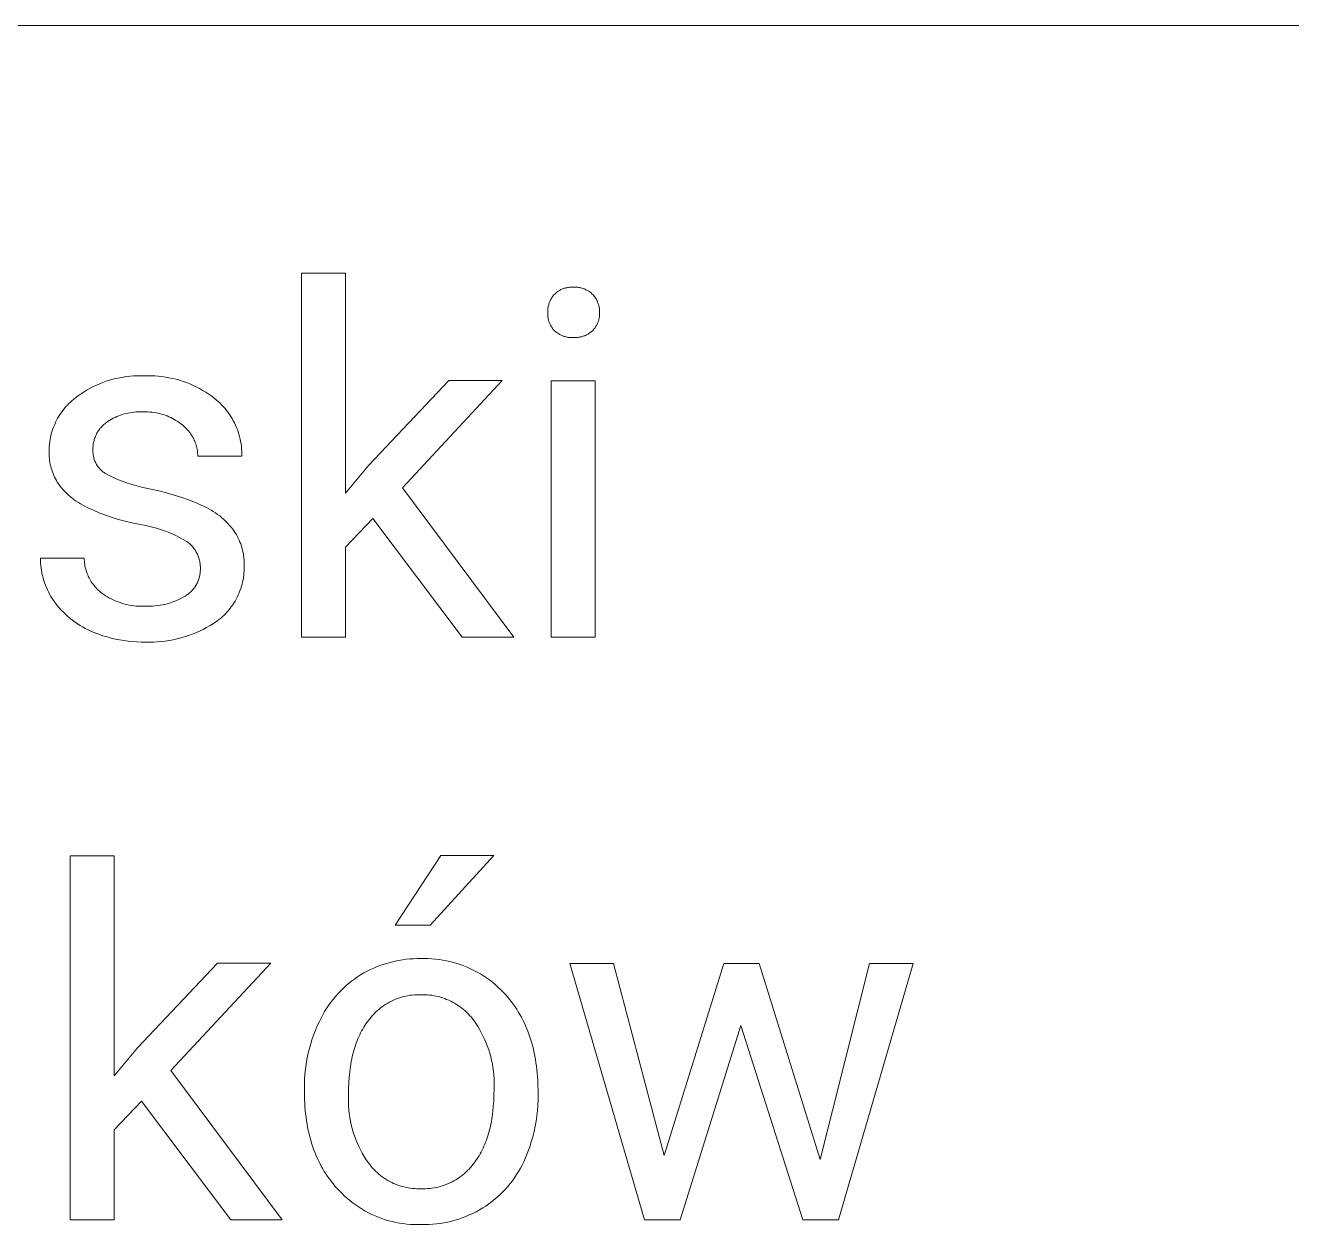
# Model space of a CAD drawing. Header units: millimetres. Extents: x 0 to 4030, y 0 to 2816.
# Drawn here: x 3359.5 to 3499.5, y 317.9 to 450.5 of the extents above; entities that cross this region are included whole.
import ezdxf

# ---------------------------------------------------------------- set-up
doc = ezdxf.new("R2010")
doc.units = ezdxf.units.MM
doc.header["$MEASUREMENT"] = 0
doc.layers.add('Domyślny', color=7, linetype='Continuous', true_color=0x000000)

msp = doc.modelspace()

# ---------------------------------------------------------------- linework, layer by layer
at = {"layer": 'Domyślny', "color": 18, "lineweight": 15, "true_color": 0x000000}
for p, q in [((4026.42, 450.53), (2507.18, 450.53)), ((3390, 382.89), (3390, 423.15)), ((3390, 423.15), (3394.84, 423.15)), ((3394.84, 423.15), (3394.84, 398.8)), ((3418.95, 421.43), (3419.04, 421.46)), ((3419.04, 421.46), (3419.13, 421.48)), ((3419.13, 421.48), (3419.22, 421.51)), ((3419.22, 421.51), (3419.31, 421.53)), ((3419.31, 421.53), (3419.4, 421.55)), ((3419.4, 421.55), (3419.5, 421.56)), ((3419.5, 421.56), (3419.59, 421.57)), ((3419.59, 421.57), (3419.69, 421.58)), ((3419.69, 421.58), (3419.78, 421.59)), ((3419.78, 421.59), (3419.88, 421.59)), ((3419.88, 421.59), (3419.97, 421.59)), ((3419.97, 421.59), (3420.07, 421.58)), ((3420.07, 421.58), (3420.16, 421.59)), ((3420.16, 421.59), (3420.25, 421.59)), ((3420.25, 421.59), (3420.35, 421.59)), ((3420.35, 421.59), (3420.44, 421.58)), ((3420.44, 421.58), (3420.54, 421.57)), ((3420.54, 421.57), (3420.63, 421.56)), ((3420.63, 421.56), (3420.73, 421.55)), ((3420.73, 421.55), (3420.82, 421.53)), ((3420.82, 421.53), (3420.91, 421.51)), ((3420.91, 421.51), (3421, 421.48)), ((3421, 421.48), (3421.09, 421.45)), ((3421.09, 421.45), (3421.18, 421.42)), ((3417.45, 420.02), (3417.49, 420.11)), ((3417.49, 420.11), (3417.53, 420.2)), ((3417.53, 420.2), (3417.58, 420.29)), ((3417.58, 420.29), (3417.63, 420.37)), ((3417.63, 420.37), (3417.68, 420.45)), ((3417.68, 420.45), (3417.74, 420.53)), ((3417.74, 420.53), (3417.79, 420.61)), ((3417.79, 420.61), (3417.85, 420.69)), ((3417.85, 420.69), (3417.92, 420.77)), ((3417.92, 420.77), (3417.99, 420.83)), ((3417.99, 420.83), (3418.06, 420.9)), ((3418.06, 420.9), (3418.13, 420.96)), ((3418.13, 420.96), (3418.2, 421.02)), ((3418.2, 421.02), (3418.28, 421.07)), ((3418.28, 421.07), (3418.36, 421.13)), ((3418.36, 421.13), (3418.44, 421.18)), ((3418.44, 421.18), (3418.52, 421.23)), ((3418.52, 421.23), (3418.6, 421.27)), ((3418.6, 421.27), (3418.68, 421.32)), ((3418.68, 421.32), (3418.77, 421.36)), ((3418.77, 421.36), (3418.86, 421.39)), ((3418.86, 421.39), (3418.95, 421.43)), ((3421.18, 421.42), (3421.27, 421.39)), ((3421.27, 421.39), (3421.36, 421.35)), ((3421.36, 421.35), (3421.44, 421.31)), ((3421.44, 421.31), (3421.53, 421.27)), ((3421.53, 421.27), (3421.61, 421.23)), ((3421.61, 421.23), (3421.69, 421.18)), ((3421.69, 421.18), (3421.77, 421.13)), ((3421.77, 421.13), (3421.85, 421.07)), ((3421.85, 421.07), (3421.93, 421.02)), ((3421.93, 421.02), (3422, 420.96)), ((3422, 420.96), (3422.07, 420.9)), ((3422.07, 420.9), (3422.14, 420.83)), ((3422.14, 420.83), (3422.21, 420.77)), ((3422.21, 420.77), (3422.28, 420.69)), ((3422.28, 420.69), (3422.34, 420.61)), ((3422.34, 420.61), (3422.4, 420.54)), ((3422.4, 420.54), (3422.46, 420.46)), ((3422.46, 420.46), (3422.51, 420.37)), ((3422.51, 420.37), (3422.56, 420.29)), ((3422.56, 420.29), (3422.61, 420.2)), ((3422.61, 420.2), (3422.65, 420.11)), ((3422.65, 420.11), (3422.7, 420.03)), ((3417.21, 419.07), (3417.22, 419.17)), ((3417.21, 418.98), (3417.21, 419.07)), ((3417.21, 418.88), (3417.21, 418.98)), ((3417.21, 418.78), (3417.21, 418.88)), ((3417.21, 418.68), (3417.21, 418.78)), ((3417.21, 418.58), (3417.21, 418.68)), ((3417.22, 419.17), (3417.24, 419.27)), ((3417.24, 419.27), (3417.25, 419.37)), ((3417.25, 419.37), (3417.27, 419.46)), ((3417.27, 419.46), (3417.29, 419.56)), ((3417.29, 419.56), (3417.32, 419.65)), ((3417.32, 419.65), (3417.35, 419.75)), ((3417.35, 419.75), (3417.38, 419.84)), ((3417.38, 419.84), (3417.41, 419.93)), ((3417.41, 419.93), (3417.45, 420.02)), ((3422.7, 420.03), (3422.73, 419.94)), ((3422.73, 419.94), (3422.77, 419.84)), ((3422.77, 419.84), (3422.8, 419.75)), ((3422.8, 419.75), (3422.83, 419.66)), ((3422.83, 419.66), (3422.86, 419.56)), ((3422.86, 419.56), (3422.88, 419.47)), ((3422.88, 419.47), (3422.9, 419.37)), ((3422.9, 419.37), (3422.92, 419.27)), ((3422.92, 419.27), (3422.93, 419.17)), ((3422.93, 419.17), (3422.94, 419.08)), ((3422.94, 419.08), (3422.95, 418.98)), ((3422.95, 418.98), (3422.95, 418.88)), ((3422.95, 418.88), (3422.95, 418.78)), ((3422.95, 418.78), (3422.95, 418.69)), ((3422.95, 418.69), (3422.95, 418.59)), ((3417.21, 418.49), (3417.21, 418.58)), ((3417.22, 418.39), (3417.21, 418.49)), ((3417.23, 418.29), (3417.22, 418.39)), ((3417.25, 418.2), (3417.23, 418.29)), ((3417.27, 418.1), (3417.25, 418.2)), ((3417.29, 418.01), (3417.27, 418.1)), ((3417.31, 417.91), (3417.29, 418.01)), ((3417.34, 417.82), (3417.31, 417.91)), ((3417.37, 417.73), (3417.34, 417.82)), ((3417.41, 417.63), (3417.37, 417.73)), ((3417.45, 417.54), (3417.41, 417.63)), ((3417.49, 417.46), (3417.45, 417.54)), ((3417.53, 417.37), (3417.49, 417.46)), ((3417.58, 417.28), (3417.53, 417.37)), ((3417.63, 417.2), (3417.58, 417.28)), ((3422.55, 417.26), (3422.5, 417.18)), ((3422.6, 417.34), (3422.55, 417.26)), ((3422.64, 417.42), (3422.6, 417.34)), ((3422.68, 417.51), (3422.64, 417.42)), ((3422.72, 417.59), (3422.68, 417.51)), ((3422.76, 417.68), (3422.72, 417.59)), ((3422.79, 417.77), (3422.76, 417.68)), ((3422.82, 417.85), (3422.79, 417.77)), ((3422.85, 417.94), (3422.82, 417.85)), ((3422.87, 418.04), (3422.85, 417.94)), ((3422.89, 418.13), (3422.87, 418.04)), ((3422.91, 418.22), (3422.89, 418.13)), ((3422.92, 418.31), (3422.91, 418.22)), ((3422.94, 418.4), (3422.92, 418.31)), ((3422.95, 418.59), (3422.94, 418.5)), ((3422.94, 418.5), (3422.94, 418.4)), ((3417.68, 417.12), (3417.63, 417.2)), ((3417.74, 417.04), (3417.68, 417.12)), ((3417.79, 416.96), (3417.74, 417.04)), ((3417.85, 416.88), (3417.79, 416.96)), ((3417.92, 416.81), (3417.85, 416.88)), ((3417.99, 416.74), (3417.92, 416.81)), ((3418.06, 416.68), (3417.99, 416.74)), ((3418.13, 416.62), (3418.06, 416.68)), ((3418.21, 416.56), (3418.13, 416.62)), ((3418.28, 416.51), (3418.21, 416.56)), ((3418.36, 416.46), (3418.28, 416.51)), ((3418.44, 416.41), (3418.36, 416.46)), ((3418.52, 416.36), (3418.44, 416.41)), ((3418.61, 416.32), (3418.52, 416.36)), ((3418.69, 416.28), (3418.61, 416.32)), ((3418.78, 416.24), (3418.69, 416.28)), ((3418.86, 416.2), (3418.78, 416.24)), ((3418.95, 416.17), (3418.86, 416.2)), ((3419.04, 416.14), (3418.95, 416.17)), ((3419.13, 416.12), (3419.04, 416.14)), ((3419.22, 416.09), (3419.13, 416.12)), ((3419.32, 416.07), (3419.22, 416.09)), ((3419.41, 416.06), (3419.32, 416.07)), ((3419.5, 416.04), (3419.41, 416.06)), ((3419.59, 416.03), (3419.5, 416.04)), ((3419.69, 416.03), (3419.59, 416.03)), ((3419.78, 416.02), (3419.69, 416.03)), ((3419.88, 416.02), (3419.78, 416.02)), ((3419.97, 416.02), (3419.88, 416.02)), ((3420.07, 416.03), (3419.97, 416.02)), ((3420.16, 416.02), (3420.07, 416.03)), ((3420.26, 416.02), (3420.16, 416.02)), ((3420.36, 416.02), (3420.26, 416.02)), ((3420.46, 416.03), (3420.36, 416.02)), ((3420.55, 416.04), (3420.46, 416.03)), ((3420.65, 416.05), (3420.55, 416.04)), ((3420.75, 416.06), (3420.65, 416.05)), ((3420.84, 416.08), (3420.75, 416.06)), ((3420.94, 416.1), (3420.84, 416.08)), ((3421.03, 416.13), (3420.94, 416.1)), ((3421.13, 416.16), (3421.03, 416.13)), ((3421.22, 416.19), (3421.13, 416.16)), ((3421.31, 416.22), (3421.22, 416.19)), ((3421.4, 416.26), (3421.31, 416.22)), ((3421.49, 416.3), (3421.4, 416.26)), ((3421.58, 416.35), (3421.49, 416.3)), ((3421.67, 416.4), (3421.58, 416.35)), ((3421.75, 416.45), (3421.67, 416.4)), ((3421.83, 416.5), (3421.75, 416.45)), ((3421.91, 416.56), (3421.83, 416.5)), ((3421.99, 416.61), (3421.91, 416.56)), ((3422.07, 416.68), (3421.99, 416.61)), ((3422.14, 416.74), (3422.07, 416.68)), ((3422.21, 416.81), (3422.14, 416.74)), ((3422.27, 416.88), (3422.21, 416.81)), ((3422.33, 416.95), (3422.27, 416.88)), ((3422.39, 417.02), (3422.33, 416.95)), ((3422.45, 417.1), (3422.39, 417.02)), ((3422.5, 417.18), (3422.45, 417.1)), ((3369.89, 411.58), (3370.26, 411.65)), ((3370.26, 411.65), (3370.65, 411.7)), ((3370.65, 411.7), (3371.03, 411.74)), ((3371.03, 411.74), (3371.41, 411.77)), ((3371.41, 411.77), (3371.8, 411.79)), ((3371.8, 411.79), (3372.18, 411.79)), ((3372.18, 411.79), (3372.57, 411.78)), ((3372.57, 411.78), (3372.97, 411.79)), ((3372.97, 411.79), (3373.36, 411.79)), ((3373.36, 411.79), (3373.76, 411.78)), ((3373.76, 411.78), (3374.16, 411.75)), ((3374.16, 411.75), (3374.56, 411.7)), ((3374.56, 411.7), (3374.95, 411.65)), ((3374.95, 411.65), (3375.34, 411.58)), ((3366.3, 410.23), (3366.64, 410.42)), ((3366.64, 410.42), (3366.98, 410.59)), ((3366.98, 410.59), (3367.32, 410.76)), ((3367.32, 410.76), (3367.68, 410.91)), ((3367.68, 410.91), (3368.04, 411.05)), ((3368.04, 411.05), (3368.4, 411.18)), ((3368.4, 411.18), (3368.77, 411.3)), ((3368.77, 411.3), (3369.14, 411.4)), ((3369.14, 411.4), (3369.51, 411.5)), ((3369.51, 411.5), (3369.89, 411.58)), ((3375.34, 411.58), (3375.74, 411.5)), ((3375.74, 411.5), (3376.12, 411.4)), ((3376.12, 411.4), (3376.51, 411.29)), ((3376.51, 411.29), (3376.89, 411.17)), ((3376.89, 411.17), (3377.26, 411.04)), ((3377.26, 411.04), (3377.63, 410.89)), ((3377.63, 410.89), (3378, 410.73)), ((3378, 410.73), (3378.36, 410.56)), ((3378.36, 410.56), (3378.71, 410.38)), ((3378.71, 410.38), (3379.06, 410.18)), ((3397.45, 401.92), (3406.28, 411.26)), ((3412.17, 411.26), (3401.14, 399.41)), ((3406.28, 411.26), (3412.17, 411.26)), ((3417.61, 382.89), (3417.61, 411.25)), ((3417.61, 411.25), (3422.45, 411.25)), ((3422.45, 411.25), (3422.45, 382.89)), ((3364.26, 408.71), (3364.44, 408.88)), ((3364.44, 408.88), (3364.63, 409.05)), ((3364.63, 409.05), (3364.82, 409.21)), ((3364.82, 409.21), (3365.02, 409.37)), ((3365.02, 409.37), (3365.33, 409.6)), ((3365.33, 409.6), (3365.65, 409.82)), ((3365.65, 409.82), (3365.97, 410.03)), ((3365.97, 410.03), (3366.3, 410.23)), ((3379.06, 410.18), (3379.4, 409.97)), ((3379.4, 409.97), (3379.73, 409.76)), ((3379.73, 409.76), (3380.06, 409.53)), ((3380.06, 409.53), (3380.38, 409.28)), ((3380.38, 409.28), (3380.59, 409.11)), ((3380.59, 409.11), (3380.79, 408.94)), ((3380.79, 408.94), (3380.99, 408.75)), ((3363.16, 407.32), (3363.3, 407.53)), ((3363.3, 407.53), (3363.44, 407.74)), ((3363.44, 407.74), (3363.59, 407.95)), ((3363.59, 407.95), (3363.75, 408.15)), ((3363.75, 408.15), (3363.91, 408.34)), ((3363.91, 408.34), (3364.08, 408.52)), ((3364.08, 408.52), (3364.26, 408.71)), ((3369.99, 407.44), (3369.78, 407.36)), ((3370.19, 407.51), (3369.99, 407.44)), ((3370.4, 407.57), (3370.19, 407.51)), ((3370.61, 407.62), (3370.4, 407.57)), ((3370.83, 407.67), (3370.61, 407.62)), ((3371.04, 407.71), (3370.83, 407.67)), ((3371.26, 407.75), (3371.04, 407.71)), ((3371.48, 407.77), (3371.26, 407.75)), ((3371.69, 407.79), (3371.48, 407.77)), ((3371.91, 407.8), (3371.69, 407.79)), ((3372.13, 407.81), (3371.91, 407.8)), ((3372.35, 407.81), (3372.13, 407.81)), ((3372.57, 407.8), (3372.35, 407.81)), ((3372.79, 407.8), (3372.57, 407.8)), ((3373, 407.8), (3372.79, 407.8)), ((3373.22, 407.78), (3373, 407.8)), ((3373.44, 407.77), (3373.22, 407.78)), ((3373.66, 407.74), (3373.44, 407.77)), ((3373.87, 407.71), (3373.66, 407.74)), ((3374.09, 407.66), (3373.87, 407.71)), ((3374.3, 407.62), (3374.09, 407.66)), ((3374.51, 407.56), (3374.3, 407.62)), ((3374.72, 407.5), (3374.51, 407.56)), ((3374.93, 407.43), (3374.72, 407.5)), ((3380.99, 408.75), (3381.18, 408.56)), ((3381.18, 408.56), (3381.36, 408.36)), ((3381.36, 408.36), (3381.54, 408.16)), ((3381.54, 408.16), (3381.71, 407.95)), ((3381.71, 407.95), (3381.88, 407.73)), ((3381.88, 407.73), (3382.03, 407.51)), ((3382.03, 407.51), (3382.18, 407.29)), ((3362.51, 405.95), (3362.6, 406.19)), ((3362.6, 406.19), (3362.7, 406.42)), ((3362.7, 406.42), (3362.8, 406.65)), ((3362.8, 406.65), (3362.91, 406.88)), ((3362.91, 406.88), (3363.03, 407.1)), ((3363.03, 407.1), (3363.16, 407.32)), ((3367.79, 406.05), (3367.71, 405.95)), ((3367.87, 406.14), (3367.79, 406.05)), ((3367.96, 406.23), (3367.87, 406.14)), ((3368.05, 406.32), (3367.96, 406.23)), ((3368.14, 406.41), (3368.05, 406.32)), ((3368.24, 406.49), (3368.14, 406.41)), ((3368.33, 406.57), (3368.24, 406.49)), ((3368.43, 406.64), (3368.33, 406.57)), ((3368.61, 406.76), (3368.43, 406.64)), ((3368.8, 406.88), (3368.61, 406.76)), ((3368.99, 406.99), (3368.8, 406.88)), ((3369.18, 407.09), (3368.99, 406.99)), ((3369.38, 407.19), (3369.18, 407.09)), ((3369.58, 407.28), (3369.38, 407.19)), ((3369.78, 407.36), (3369.58, 407.28)), ((3375.14, 407.35), (3374.93, 407.43)), ((3375.34, 407.26), (3375.14, 407.35)), ((3375.54, 407.17), (3375.34, 407.26)), ((3375.73, 407.07), (3375.54, 407.17)), ((3375.92, 406.97), (3375.73, 407.07)), ((3376.11, 406.86), (3375.92, 406.97)), ((3376.3, 406.74), (3376.11, 406.86)), ((3376.47, 406.61), (3376.3, 406.74)), ((3376.65, 406.48), (3376.47, 406.61)), ((3376.82, 406.35), (3376.65, 406.48)), ((3376.94, 406.25), (3376.82, 406.35)), ((3377.06, 406.15), (3376.94, 406.25)), ((3377.17, 406.05), (3377.06, 406.15)), ((3377.28, 405.94), (3377.17, 406.05)), ((3382.18, 407.29), (3382.32, 407.06)), ((3382.32, 407.06), (3382.45, 406.82)), ((3382.45, 406.82), (3382.58, 406.58)), ((3382.58, 406.58), (3382.69, 406.34)), ((3382.69, 406.34), (3382.8, 406.09)), ((3382.8, 406.09), (3382.9, 405.84)), ((3362.15, 404.48), (3362.19, 404.73)), ((3362.19, 404.73), (3362.24, 404.98)), ((3362.24, 404.98), (3362.29, 405.23)), ((3362.29, 405.23), (3362.36, 405.47)), ((3362.36, 405.47), (3362.43, 405.71)), ((3362.43, 405.71), (3362.51, 405.95)), ((3367.08, 404.73), (3367.05, 404.61)), ((3367.12, 404.85), (3367.08, 404.73)), ((3367.16, 404.97), (3367.12, 404.85)), ((3367.21, 405.09), (3367.16, 404.97)), ((3367.26, 405.2), (3367.21, 405.09)), ((3367.31, 405.32), (3367.26, 405.2)), ((3367.37, 405.43), (3367.31, 405.32)), ((3367.43, 405.54), (3367.37, 405.43)), ((3367.49, 405.64), (3367.43, 405.54)), ((3367.56, 405.75), (3367.49, 405.64)), ((3367.64, 405.85), (3367.56, 405.75)), ((3367.71, 405.95), (3367.64, 405.85)), ((3377.38, 405.83), (3377.28, 405.94)), ((3377.48, 405.72), (3377.38, 405.83)), ((3377.58, 405.6), (3377.48, 405.72)), ((3377.67, 405.48), (3377.58, 405.6)), ((3377.76, 405.35), (3377.67, 405.48)), ((3377.84, 405.23), (3377.76, 405.35)), ((3377.92, 405.1), (3377.84, 405.23)), ((3378, 404.97), (3377.92, 405.1)), ((3378.07, 404.83), (3378, 404.97)), ((3378.13, 404.69), (3378.07, 404.83)), ((3378.19, 404.55), (3378.13, 404.69)), ((3382.9, 405.84), (3382.99, 405.58)), ((3382.99, 405.58), (3383.07, 405.32)), ((3383.07, 405.32), (3383.14, 405.06)), ((3383.14, 405.06), (3383.21, 404.8)), ((3383.21, 404.8), (3383.26, 404.54)), ((3362.08, 403.26), (3362.09, 403.47)), ((3362.09, 403.05), (3362.08, 403.26)), ((3362.09, 403.73), (3362.1, 403.98)), ((3362.09, 403.47), (3362.09, 403.73)), ((3362.1, 403.98), (3362.12, 404.23)), ((3362.12, 404.23), (3362.15, 404.48)), ((3366.94, 404), (3366.93, 403.87)), ((3366.93, 403.87), (3366.93, 403.75)), ((3366.93, 403.75), (3366.93, 403.62)), ((3366.93, 403.62), (3366.93, 403.52)), ((3366.93, 403.52), (3366.93, 403.42)), ((3366.93, 403.42), (3366.93, 403.32)), ((3366.93, 403.32), (3366.94, 403.22)), ((3366.95, 404.12), (3366.94, 404)), ((3366.97, 404.25), (3366.95, 404.12)), ((3366.99, 404.37), (3366.97, 404.25)), ((3367.02, 404.49), (3366.99, 404.37)), ((3367.05, 404.61), (3367.02, 404.49)), ((3378.25, 404.41), (3378.19, 404.55)), ((3378.3, 404.27), (3378.25, 404.41)), ((3378.35, 404.12), (3378.3, 404.27)), ((3378.39, 403.98), (3378.35, 404.12)), ((3378.42, 403.83), (3378.39, 403.98)), ((3378.45, 403.68), (3378.42, 403.83)), ((3378.48, 403.53), (3378.45, 403.68)), ((3378.5, 403.38), (3378.48, 403.53)), ((3378.51, 403.23), (3378.5, 403.38)), ((3383.26, 404.54), (3383.31, 404.27)), ((3383.31, 404.27), (3383.34, 404)), ((3383.34, 404), (3383.37, 403.73)), ((3383.37, 403.73), (3383.39, 403.46)), ((3383.39, 403.46), (3383.4, 403.19)), ((3362.1, 402.84), (3362.09, 403.05)), ((3362.12, 402.63), (3362.1, 402.84)), ((3362.14, 402.41), (3362.12, 402.63)), ((3362.18, 402.2), (3362.14, 402.41)), ((3362.22, 402), (3362.18, 402.2)), ((3362.26, 401.79), (3362.22, 402)), ((3366.94, 403.22), (3366.95, 403.12)), ((3366.95, 403.12), (3366.96, 403.02)), ((3366.96, 403.02), (3366.98, 402.92)), ((3366.98, 402.92), (3367, 402.82)), ((3367, 402.82), (3367.02, 402.72)), ((3367.02, 402.72), (3367.05, 402.62)), ((3367.05, 402.62), (3367.08, 402.52)), ((3367.08, 402.52), (3367.12, 402.43)), ((3367.12, 402.43), (3367.15, 402.34)), ((3367.15, 402.34), (3367.2, 402.24)), ((3367.2, 402.24), (3367.24, 402.15)), ((3367.24, 402.15), (3367.29, 402.06)), ((3367.29, 402.06), (3367.34, 401.97)), ((3367.34, 401.97), (3367.39, 401.89)), ((3367.39, 401.89), (3367.45, 401.8)), ((3378.52, 403.08), (3378.51, 403.23)), ((3378.53, 402.92), (3378.52, 403.08)), ((3383.4, 402.92), (3378.53, 402.92)), ((3383.4, 403.19), (3383.4, 402.92)), ((3394.84, 398.8), (3397.45, 401.92)), ((3362.32, 401.58), (3362.26, 401.79)), ((3362.38, 401.38), (3362.32, 401.58)), ((3362.45, 401.18), (3362.38, 401.38)), ((3362.52, 400.98), (3362.45, 401.18)), ((3362.6, 400.78), (3362.52, 400.98)), ((3362.69, 400.59), (3362.6, 400.78)), ((3362.78, 400.4), (3362.69, 400.59)), ((3367.45, 401.8), (3367.51, 401.72)), ((3367.51, 401.72), (3367.57, 401.64)), ((3367.57, 401.64), (3367.63, 401.56)), ((3367.63, 401.56), (3367.7, 401.49)), ((3367.7, 401.49), (3367.77, 401.42)), ((3367.77, 401.42), (3367.84, 401.34)), ((3367.84, 401.34), (3367.92, 401.28)), ((3367.92, 401.28), (3368, 401.21)), ((3368, 401.21), (3368.08, 401.15)), ((3368.08, 401.15), (3368.16, 401.09)), ((3368.16, 401.09), (3368.24, 401.03)), ((3368.24, 401.03), (3368.33, 400.98)), ((3368.33, 400.98), (3368.8, 400.74)), ((3368.8, 400.74), (3369.28, 400.51)), ((3369.28, 400.51), (3369.77, 400.3)), ((3362.89, 400.21), (3362.78, 400.4)), ((3362.99, 400.03), (3362.89, 400.21)), ((3363.11, 399.85), (3362.99, 400.03)), ((3363.27, 399.63), (3363.11, 399.85)), ((3363.45, 399.41), (3363.27, 399.63)), ((3363.63, 399.2), (3363.45, 399.41)), ((3363.82, 399), (3363.63, 399.2)), ((3369.77, 400.3), (3370.26, 400.11)), ((3370.26, 400.11), (3370.76, 399.93)), ((3370.76, 399.93), (3371.27, 399.76)), ((3371.27, 399.76), (3371.78, 399.62)), ((3371.78, 399.62), (3372.29, 399.49)), ((3372.29, 399.49), (3372.81, 399.37)), ((3372.81, 399.37), (3373.33, 399.27)), ((3373.33, 399.27), (3374.2, 399.08)), ((3374.2, 399.08), (3375.06, 398.86)), ((3401.14, 399.41), (3413.46, 382.89)), ((3364.02, 398.8), (3363.82, 399)), ((3364.22, 398.61), (3364.02, 398.8)), ((3364.43, 398.43), (3364.22, 398.61)), ((3364.65, 398.25), (3364.43, 398.43)), ((3364.87, 398.09), (3364.65, 398.25)), ((3365.09, 397.92), (3364.87, 398.09)), ((3365.33, 397.77), (3365.09, 397.92)), ((3365.56, 397.62), (3365.33, 397.77)), ((3375.06, 398.86), (3375.91, 398.61)), ((3375.91, 398.61), (3376.75, 398.34)), ((3376.75, 398.34), (3377.59, 398.03)), ((3377.59, 398.03), (3378.41, 397.7)), ((3378.41, 397.7), (3379.22, 397.34)), ((3365.8, 397.49), (3365.56, 397.62)), ((3366.05, 397.36), (3365.8, 397.49)), ((3366.3, 397.23), (3366.05, 397.36)), ((3367, 396.92), (3366.3, 397.23)), ((3367.71, 396.62), (3367, 396.92)), ((3368.44, 396.35), (3367.71, 396.62)), ((3369.17, 396.1), (3368.44, 396.35)), ((3379.22, 397.34), (3379.49, 397.22)), ((3379.49, 397.22), (3379.74, 397.08)), ((3379.74, 397.08), (3379.99, 396.94)), ((3379.99, 396.94), (3380.24, 396.79)), ((3380.24, 396.79), (3380.48, 396.63)), ((3380.48, 396.63), (3380.72, 396.46)), ((3380.72, 396.46), (3380.95, 396.29)), ((3380.95, 396.29), (3381.18, 396.1)), ((3369.9, 395.88), (3369.17, 396.1)), ((3370.65, 395.67), (3369.9, 395.88)), ((3371.4, 395.5), (3370.65, 395.67)), ((3372.15, 395.34), (3371.4, 395.5)), ((3372.61, 395.26), (3372.15, 395.34)), ((3373.06, 395.17), (3372.61, 395.26)), ((3373.5, 395.07), (3373.06, 395.17)), ((3373.95, 394.94), (3373.5, 395.07)), ((3374.39, 394.81), (3373.95, 394.94)), ((3381.18, 396.1), (3381.39, 395.91)), ((3381.39, 395.91), (3381.6, 395.71)), ((3381.6, 395.71), (3381.81, 395.51)), ((3381.81, 395.51), (3382.01, 395.29)), ((3382.01, 395.29), (3382.2, 395.07)), ((3382.2, 395.07), (3382.38, 394.85)), ((3382.38, 394.85), (3382.55, 394.62)), ((3397.89, 396.03), (3394.84, 392.86)), ((3407.77, 382.89), (3397.89, 396.03)), ((3374.83, 394.66), (3374.39, 394.81)), ((3375.26, 394.5), (3374.83, 394.66)), ((3375.68, 394.32), (3375.26, 394.5)), ((3376.1, 394.13), (3375.68, 394.32)), ((3376.51, 393.92), (3376.1, 394.13)), ((3376.92, 393.71), (3376.51, 393.92)), ((3377.32, 393.48), (3376.92, 393.71)), ((3377.42, 393.4), (3377.32, 393.48)), ((3382.55, 394.62), (3382.67, 394.43)), ((3382.67, 394.43), (3382.79, 394.23)), ((3382.79, 394.23), (3382.9, 394.03)), ((3382.9, 394.03), (3383, 393.83)), ((3383, 393.83), (3383.1, 393.62)), ((3383.1, 393.62), (3383.19, 393.41)), ((3377.51, 393.33), (3377.42, 393.4)), ((3377.6, 393.25), (3377.51, 393.33)), ((3377.69, 393.16), (3377.6, 393.25)), ((3377.78, 393.08), (3377.69, 393.16)), ((3377.87, 392.99), (3377.78, 393.08)), ((3377.95, 392.9), (3377.87, 392.99)), ((3378.03, 392.8), (3377.95, 392.9)), ((3378.1, 392.71), (3378.03, 392.8)), ((3378.17, 392.61), (3378.1, 392.71)), ((3378.24, 392.51), (3378.17, 392.61)), ((3378.3, 392.4), (3378.24, 392.51)), ((3378.36, 392.3), (3378.3, 392.4)), ((3378.42, 392.19), (3378.36, 392.3)), ((3378.48, 392.08), (3378.42, 392.19)), ((3378.53, 391.97), (3378.48, 392.08)), ((3383.19, 393.41), (3383.27, 393.2)), ((3383.27, 393.2), (3383.34, 392.99)), ((3383.34, 392.99), (3383.41, 392.77)), ((3383.41, 392.77), (3383.46, 392.55)), ((3383.46, 392.55), (3383.52, 392.33)), ((3383.52, 392.33), (3383.56, 392.11)), ((3383.56, 392.11), (3383.59, 391.88)), ((3394.84, 392.86), (3394.84, 382.89)), ((3361.12, 391.35), (3361.12, 391.62)), ((3361.12, 391.62), (3365.96, 391.62)), ((3361.14, 391.07), (3361.12, 391.35)), ((3361.16, 390.79), (3361.14, 391.07)), ((3361.19, 390.52), (3361.16, 390.79)), ((3365.96, 391.62), (3365.97, 391.45)), ((3365.97, 391.45), (3365.98, 391.28)), ((3365.98, 391.28), (3366, 391.11)), ((3366, 391.11), (3366.02, 390.94)), ((3366.02, 390.94), (3366.05, 390.77)), ((3366.05, 390.77), (3366.09, 390.6)), ((3378.57, 391.85), (3378.53, 391.97)), ((3378.61, 391.74), (3378.57, 391.85)), ((3378.65, 391.62), (3378.61, 391.74)), ((3378.69, 391.5), (3378.65, 391.62)), ((3378.72, 391.39), (3378.69, 391.5)), ((3378.74, 391.27), (3378.72, 391.39)), ((3378.76, 391.15), (3378.74, 391.27)), ((3378.78, 391.03), (3378.76, 391.15)), ((3378.79, 390.9), (3378.78, 391.03)), ((3378.8, 390.78), (3378.79, 390.9)), ((3378.81, 390.66), (3378.8, 390.78)), ((3378.81, 390.54), (3378.81, 390.66)), ((3383.59, 391.88), (3383.62, 391.66)), ((3383.62, 391.66), (3383.64, 391.43)), ((3383.64, 391.43), (3383.65, 391.2)), ((3383.65, 391.2), (3383.66, 390.98)), ((3383.66, 390.98), (3383.65, 390.75)), ((3383.65, 390.75), (3383.65, 390.5)), ((3361.23, 390.25), (3361.19, 390.52)), ((3361.28, 389.97), (3361.23, 390.25)), ((3361.34, 389.7), (3361.28, 389.97)), ((3361.41, 389.43), (3361.34, 389.7)), ((3361.49, 389.17), (3361.41, 389.43)), ((3366.09, 390.6), (3366.13, 390.43)), ((3366.13, 390.43), (3366.18, 390.27)), ((3366.18, 390.27), (3366.23, 390.1)), ((3366.23, 390.1), (3366.29, 389.94)), ((3366.29, 389.94), (3366.35, 389.78)), ((3366.35, 389.78), (3366.42, 389.62)), ((3366.42, 389.62), (3366.5, 389.47)), ((3366.5, 389.47), (3366.58, 389.32)), ((3366.58, 389.32), (3366.66, 389.17)), ((3378.57, 389.13), (3378.61, 389.24)), ((3378.61, 389.24), (3378.65, 389.36)), ((3378.65, 389.36), (3378.69, 389.47)), ((3378.69, 389.47), (3378.71, 389.59)), ((3378.71, 389.59), (3378.74, 389.7)), ((3378.74, 389.7), (3378.76, 389.82)), ((3378.76, 389.82), (3378.78, 389.94)), ((3378.78, 389.94), (3378.79, 390.06)), ((3378.79, 390.06), (3378.8, 390.18)), ((3378.8, 390.18), (3378.81, 390.3)), ((3378.81, 390.42), (3378.81, 390.54)), ((3378.81, 390.3), (3378.81, 390.42)), ((3383.53, 389.24), (3383.48, 388.99)), ((3383.57, 389.49), (3383.53, 389.24)), ((3383.61, 389.74), (3383.57, 389.49)), ((3383.63, 389.99), (3383.61, 389.74)), ((3383.65, 390.25), (3383.63, 389.99)), ((3383.65, 390.5), (3383.65, 390.25)), ((3361.58, 388.91), (3361.49, 389.17)), ((3361.67, 388.65), (3361.58, 388.91)), ((3361.78, 388.39), (3361.67, 388.65)), ((3361.89, 388.14), (3361.78, 388.39)), ((3362.01, 387.89), (3361.89, 388.14)), ((3362.14, 387.64), (3362.01, 387.89)), ((3366.66, 389.17), (3366.75, 389.02)), ((3366.75, 389.02), (3366.85, 388.88)), ((3366.85, 388.88), (3366.95, 388.74)), ((3366.95, 388.74), (3367.05, 388.6)), ((3367.05, 388.6), (3367.16, 388.47)), ((3367.16, 388.47), (3367.28, 388.34)), ((3367.28, 388.34), (3367.4, 388.21)), ((3367.4, 388.21), (3367.52, 388.09)), ((3367.52, 388.09), (3367.64, 387.98)), ((3367.64, 387.98), (3367.78, 387.87)), ((3367.78, 387.87), (3367.91, 387.76)), ((3377.61, 387.78), (3377.7, 387.86)), ((3377.7, 387.86), (3377.79, 387.94)), ((3377.79, 387.94), (3377.87, 388.03)), ((3377.87, 388.03), (3377.95, 388.12)), ((3377.95, 388.12), (3378.03, 388.21)), ((3378.03, 388.21), (3378.11, 388.3)), ((3378.11, 388.3), (3378.18, 388.4)), ((3378.18, 388.4), (3378.24, 388.5)), ((3378.24, 388.5), (3378.31, 388.6)), ((3378.31, 388.6), (3378.37, 388.7)), ((3378.37, 388.7), (3378.42, 388.81)), ((3378.42, 388.81), (3378.48, 388.91)), ((3378.48, 388.91), (3378.53, 389.02)), ((3378.53, 389.02), (3378.57, 389.13)), ((3383.19, 388.02), (3383.1, 387.79)), ((3383.28, 388.26), (3383.19, 388.02)), ((3383.35, 388.5), (3383.28, 388.26)), ((3383.42, 388.75), (3383.35, 388.5)), ((3383.48, 388.99), (3383.42, 388.75)), ((3362.28, 387.4), (3362.14, 387.64)), ((3362.43, 387.17), (3362.28, 387.4)), ((3362.58, 386.94), (3362.43, 387.17)), ((3362.78, 386.67), (3362.58, 386.94)), ((3362.99, 386.4), (3362.78, 386.67)), ((3367.91, 387.76), (3368.12, 387.61)), ((3368.12, 387.61), (3368.33, 387.47)), ((3368.33, 387.47), (3368.55, 387.34)), ((3368.55, 387.34), (3368.78, 387.21)), ((3368.78, 387.21), (3369.01, 387.1)), ((3369.01, 387.1), (3369.24, 386.99)), ((3369.24, 386.99), (3369.47, 386.89)), ((3369.47, 386.89), (3369.71, 386.79)), ((3369.71, 386.79), (3369.95, 386.71)), ((3369.95, 386.71), (3370.2, 386.63)), ((3370.2, 386.63), (3370.44, 386.56)), ((3370.44, 386.56), (3370.69, 386.5)), ((3370.69, 386.5), (3370.94, 386.45)), ((3370.94, 386.45), (3371.2, 386.4)), ((3374.35, 386.42), (3374.61, 386.47)), ((3374.61, 386.47), (3374.88, 386.52)), ((3374.88, 386.52), (3375.14, 386.59)), ((3375.14, 386.59), (3375.4, 386.67)), ((3375.4, 386.67), (3375.66, 386.75)), ((3375.66, 386.75), (3375.91, 386.84)), ((3375.91, 386.84), (3376.17, 386.94)), ((3376.17, 386.94), (3376.41, 387.05)), ((3376.41, 387.05), (3376.66, 387.17)), ((3376.66, 387.17), (3376.9, 387.3)), ((3376.9, 387.3), (3377.13, 387.44)), ((3377.13, 387.44), (3377.23, 387.5)), ((3377.23, 387.5), (3377.33, 387.56)), ((3377.33, 387.56), (3377.43, 387.63)), ((3377.43, 387.63), (3377.52, 387.71)), ((3377.52, 387.71), (3377.61, 387.78)), ((3382.38, 386.46), (3382.23, 386.25)), ((3382.52, 386.67), (3382.38, 386.46)), ((3382.65, 386.88), (3382.52, 386.67)), ((3382.77, 387.11), (3382.65, 386.88)), ((3382.89, 387.33), (3382.77, 387.11)), ((3383, 387.56), (3382.89, 387.33)), ((3383.1, 387.79), (3383, 387.56)), ((3363.2, 386.14), (3362.99, 386.4)), ((3363.43, 385.89), (3363.2, 386.14)), ((3363.66, 385.65), (3363.43, 385.89)), ((3363.9, 385.42), (3363.66, 385.65)), ((3364.15, 385.19), (3363.9, 385.42)), ((3364.41, 384.97), (3364.15, 385.19)), ((3371.2, 386.4), (3371.45, 386.37)), ((3371.45, 386.37), (3371.7, 386.34)), ((3371.7, 386.34), (3371.96, 386.32)), ((3371.96, 386.32), (3372.22, 386.31)), ((3372.22, 386.31), (3372.47, 386.31)), ((3372.47, 386.31), (3372.73, 386.32)), ((3372.73, 386.32), (3373, 386.31)), ((3373, 386.31), (3373.27, 386.32)), ((3373.27, 386.32), (3373.54, 386.33)), ((3373.54, 386.33), (3373.81, 386.35)), ((3373.81, 386.35), (3374.08, 386.38)), ((3374.08, 386.38), (3374.35, 386.42)), ((3381.21, 385.13), (3381.02, 384.97)), ((3381.4, 385.3), (3381.21, 385.13)), ((3381.58, 385.48), (3381.4, 385.3)), ((3381.75, 385.67), (3381.58, 385.48)), ((3381.92, 385.86), (3381.75, 385.67)), ((3382.08, 386.05), (3381.92, 385.86)), ((3382.23, 386.25), (3382.08, 386.05)), ((3364.68, 384.76), (3364.41, 384.97)), ((3364.95, 384.56), (3364.68, 384.76)), ((3365.22, 384.37), (3364.95, 384.56)), ((3365.51, 384.19), (3365.22, 384.37)), ((3365.8, 384.02), (3365.51, 384.19)), ((3366.09, 383.86), (3365.8, 384.02)), ((3366.4, 383.71), (3366.09, 383.86)), ((3366.7, 383.57), (3366.4, 383.71)), ((3379.11, 383.75), (3378.71, 383.56)), ((3379.5, 383.96), (3379.11, 383.75)), ((3379.88, 384.18), (3379.5, 383.96)), ((3380.25, 384.41), (3379.88, 384.18)), ((3380.62, 384.66), (3380.25, 384.41)), ((3380.82, 384.81), (3380.62, 384.66)), ((3381.02, 384.97), (3380.82, 384.81)), ((3367.14, 383.39), (3366.7, 383.57)), ((3367.59, 383.22), (3367.14, 383.39)), ((3368.04, 383.06), (3367.59, 383.22)), ((3368.49, 382.92), (3368.04, 383.06)), ((3368.95, 382.8), (3368.49, 382.92)), ((3369.42, 382.69), (3368.95, 382.8)), ((3369.88, 382.6), (3369.42, 382.69)), ((3370.35, 382.52), (3369.88, 382.6)), ((3370.83, 382.46), (3370.35, 382.52)), ((3371.3, 382.41), (3370.83, 382.46)), ((3371.78, 382.38), (3371.3, 382.41)), ((3372.25, 382.36), (3371.78, 382.38)), ((3372.73, 382.36), (3372.25, 382.36)), ((3373.17, 382.35), (3372.73, 382.36)), ((3373.61, 382.36), (3373.17, 382.35)), ((3374.05, 382.38), (3373.61, 382.36)), ((3374.49, 382.41), (3374.05, 382.38)), ((3374.92, 382.46), (3374.49, 382.41)), ((3375.36, 382.52), (3374.92, 382.46)), ((3375.79, 382.6), (3375.36, 382.52)), ((3376.22, 382.7), (3375.79, 382.6)), ((3376.65, 382.81), (3376.22, 382.7)), ((3377.07, 382.93), (3376.65, 382.81)), ((3377.49, 383.07), (3377.07, 382.93)), ((3377.9, 383.22), (3377.49, 383.07)), ((3378.31, 383.38), (3377.9, 383.22)), ((3378.71, 383.56), (3378.31, 383.38)), ((3394.84, 382.89), (3390, 382.89)), ((3413.46, 382.89), (3407.77, 382.89)), ((3422.45, 382.89), (3417.61, 382.89)), ((3364.42, 318.47), (3364.42, 358.73)), ((3364.42, 358.73), (3369.26, 358.73)), ((3369.26, 358.73), (3369.26, 334.39)), ((3400.33, 351.05), (3405.39, 358.74)), ((3411.25, 358.74), (3404.23, 351.04)), ((3405.39, 358.74), (3411.25, 358.74)), ((3404.23, 351.04), (3400.33, 351.05)), ((3401.14, 347.22), (3401.55, 347.28)), ((3401.55, 347.28), (3401.95, 347.32)), ((3401.95, 347.32), (3402.36, 347.35)), ((3402.36, 347.35), (3402.77, 347.36)), ((3402.77, 347.36), (3403.19, 347.36)), ((3403.19, 347.36), (3403.59, 347.37)), ((3403.59, 347.37), (3404, 347.36)), ((3404, 347.36), (3404.4, 347.34)), ((3404.4, 347.34), (3404.8, 347.31)), ((3404.8, 347.31), (3405.21, 347.26)), ((3405.21, 347.26), (3405.61, 347.2)), ((3371.86, 337.5), (3380.69, 346.84)), ((3386.59, 346.84), (3375.55, 334.99)), ((3380.69, 346.84), (3386.59, 346.84)), ((3396.88, 345.77), (3397.25, 345.96)), ((3397.25, 345.96), (3397.61, 346.15)), ((3397.61, 346.15), (3397.99, 346.32)), ((3397.99, 346.32), (3398.37, 346.48)), ((3398.37, 346.48), (3398.75, 346.62)), ((3398.75, 346.62), (3399.14, 346.75)), ((3399.14, 346.75), (3399.53, 346.87)), ((3399.53, 346.87), (3399.93, 346.98)), ((3399.93, 346.98), (3400.33, 347.08)), ((3400.33, 347.08), (3400.73, 347.16)), ((3400.73, 347.16), (3401.14, 347.22)), ((3405.61, 347.2), (3406.01, 347.13)), ((3406.01, 347.13), (3406.4, 347.04)), ((3406.4, 347.04), (3406.79, 346.94)), ((3406.79, 346.94), (3407.18, 346.83)), ((3407.18, 346.83), (3407.57, 346.7)), ((3407.57, 346.7), (3407.95, 346.56)), ((3407.95, 346.56), (3408.32, 346.41)), ((3408.32, 346.41), (3408.69, 346.24)), ((3408.69, 346.24), (3409.06, 346.06)), ((3409.06, 346.06), (3409.42, 345.87)), ((3409.42, 345.87), (3409.77, 345.67)), ((3427.91, 318.48), (3419.67, 346.83)), ((3419.67, 346.83), (3424.5, 346.83)), ((3424.5, 346.83), (3430.08, 325.6)), ((3430.08, 325.6), (3436.68, 346.83)), ((3436.68, 346.83), (3440.59, 346.83)), ((3440.59, 346.83), (3447.33, 325.16)), ((3447.33, 325.16), (3452.78, 346.83)), ((3457.63, 346.83), (3449.37, 318.48)), ((3452.78, 346.83), (3457.63, 346.83)), ((3394.89, 344.34), (3395.2, 344.6)), ((3395.2, 344.6), (3395.52, 344.86)), ((3395.52, 344.86), (3395.85, 345.1)), ((3395.85, 345.1), (3396.19, 345.34)), ((3396.19, 345.34), (3396.53, 345.56)), ((3396.53, 345.56), (3396.88, 345.77)), ((3409.77, 345.67), (3410.11, 345.46)), ((3410.11, 345.46), (3410.45, 345.23)), ((3410.45, 345.23), (3410.78, 345)), ((3410.78, 345), (3411.1, 344.75)), ((3411.1, 344.75), (3411.41, 344.49)), ((3411.41, 344.49), (3411.71, 344.22)), ((3393.48, 342.85), (3393.74, 343.17)), ((3393.74, 343.17), (3394.01, 343.47)), ((3394.01, 343.47), (3394.29, 343.77)), ((3394.29, 343.77), (3394.59, 344.06)), ((3394.59, 344.06), (3394.89, 344.34)), ((3401.05, 343.09), (3400.83, 343.02)), ((3401.29, 343.16), (3401.05, 343.09)), ((3401.52, 343.21), (3401.29, 343.16)), ((3401.75, 343.26), (3401.52, 343.21)), ((3401.99, 343.3), (3401.75, 343.26)), ((3402.23, 343.33), (3401.99, 343.3)), ((3402.47, 343.35), (3402.23, 343.33)), ((3402.71, 343.37), (3402.47, 343.35)), ((3402.95, 343.37), (3402.71, 343.37)), ((3403.19, 343.37), (3402.95, 343.37)), ((3403.43, 343.37), (3403.19, 343.37)), ((3403.67, 343.37), (3403.43, 343.37)), ((3403.92, 343.35), (3403.67, 343.37)), ((3404.16, 343.33), (3403.92, 343.35)), ((3404.4, 343.3), (3404.16, 343.33)), ((3404.64, 343.26), (3404.4, 343.3)), ((3404.88, 343.21), (3404.64, 343.26)), ((3405.12, 343.16), (3404.88, 343.21)), ((3405.35, 343.09), (3405.12, 343.16)), ((3405.59, 343.02), (3405.35, 343.09)), ((3411.71, 344.22), (3412.01, 343.94)), ((3412.01, 343.94), (3412.29, 343.66)), ((3412.29, 343.66), (3412.57, 343.36)), ((3412.57, 343.36), (3412.79, 343.1)), ((3412.79, 343.1), (3413, 342.85)), ((3392.54, 341.51), (3392.76, 341.85)), ((3392.76, 341.85), (3392.99, 342.19)), ((3392.99, 342.19), (3393.23, 342.53)), ((3393.23, 342.53), (3393.48, 342.85)), ((3398.53, 341.75), (3398.35, 341.59)), ((3398.72, 341.9), (3398.53, 341.75)), ((3398.91, 342.04), (3398.72, 341.9)), ((3399.11, 342.18), (3398.91, 342.04)), ((3399.31, 342.31), (3399.11, 342.18)), ((3399.52, 342.44), (3399.31, 342.31)), ((3399.72, 342.55), (3399.52, 342.44)), ((3399.94, 342.66), (3399.72, 342.55)), ((3400.16, 342.76), (3399.94, 342.66)), ((3400.38, 342.86), (3400.16, 342.76)), ((3400.6, 342.94), (3400.38, 342.86)), ((3400.83, 343.02), (3400.6, 342.94)), ((3405.82, 342.94), (3405.59, 343.02)), ((3406.04, 342.85), (3405.82, 342.94)), ((3406.27, 342.76), (3406.04, 342.85)), ((3406.49, 342.66), (3406.27, 342.76)), ((3406.7, 342.54), (3406.49, 342.66)), ((3406.92, 342.43), (3406.7, 342.54)), ((3407.13, 342.3), (3406.92, 342.43)), ((3407.33, 342.17), (3407.13, 342.3)), ((3407.53, 342.03), (3407.33, 342.17)), ((3407.72, 341.88), (3407.53, 342.03)), ((3407.91, 341.73), (3407.72, 341.88)), ((3408.1, 341.57), (3407.91, 341.73)), ((3413, 342.85), (3413.21, 342.58)), ((3413.21, 342.58), (3413.41, 342.31)), ((3413.41, 342.31), (3413.6, 342.04)), ((3413.6, 342.04), (3413.78, 341.76)), ((3413.78, 341.76), (3413.96, 341.47)), ((3391.73, 339.92), (3391.97, 340.42)), ((3391.97, 340.42), (3392.15, 340.79)), ((3392.15, 340.79), (3392.34, 341.15)), ((3392.34, 341.15), (3392.54, 341.51)), ((3397.25, 340.34), (3397.12, 340.16)), ((3397.39, 340.53), (3397.25, 340.34)), ((3397.53, 340.72), (3397.39, 340.53)), ((3397.69, 340.9), (3397.53, 340.72)), ((3397.84, 341.08), (3397.69, 340.9)), ((3398.01, 341.26), (3397.84, 341.08)), ((3398.18, 341.43), (3398.01, 341.26)), ((3398.35, 341.59), (3398.18, 341.43)), ((3408.28, 341.4), (3408.1, 341.57)), ((3408.45, 341.23), (3408.28, 341.4)), ((3408.62, 341.05), (3408.45, 341.23)), ((3408.78, 340.87), (3408.62, 341.05)), ((3408.93, 340.68), (3408.78, 340.87)), ((3409.08, 340.49), (3408.93, 340.68)), ((3409.3, 340.16), (3409.08, 340.49)), ((3413.96, 341.47), (3414.13, 341.18)), ((3414.13, 341.18), (3414.3, 340.89)), ((3414.3, 340.89), (3414.45, 340.59)), ((3414.45, 340.59), (3414.6, 340.28)), ((3414.6, 340.28), (3414.75, 339.97)), ((3391.14, 338.37), (3391.32, 338.89)), ((3391.32, 338.89), (3391.52, 339.41)), ((3391.52, 339.41), (3391.73, 339.92)), ((3396.43, 338.94), (3396.33, 338.72)), ((3396.53, 339.15), (3396.43, 338.94)), ((3396.64, 339.36), (3396.53, 339.15)), ((3396.76, 339.57), (3396.64, 339.36)), ((3396.87, 339.77), (3396.76, 339.57)), ((3397, 339.97), (3396.87, 339.77)), ((3397.12, 340.16), (3397, 339.97)), ((3409.52, 339.82), (3409.3, 340.16)), ((3409.72, 339.47), (3409.52, 339.82)), ((3409.91, 339.12), (3409.72, 339.47)), ((3410.09, 338.76), (3409.91, 339.12)), ((3414.75, 339.97), (3414.88, 339.66)), ((3414.88, 339.66), (3415.01, 339.34)), ((3415.01, 339.34), (3415.13, 339.01)), ((3415.13, 339.01), (3415.25, 338.68)), ((3438.55, 339.98), (3431.84, 318.48)), ((3445.43, 318.48), (3438.55, 339.98)), ((3369.26, 334.39), (3371.86, 337.5)), ((3390.83, 337.3), (3390.98, 337.84)), ((3390.98, 337.84), (3391.14, 338.37)), ((3395.89, 337.54), (3395.81, 337.3)), ((3395.97, 337.79), (3395.89, 337.54)), ((3396.05, 338.03), (3395.97, 337.79)), ((3396.14, 338.26), (3396.05, 338.03)), ((3396.23, 338.49), (3396.14, 338.26)), ((3396.33, 338.72), (3396.23, 338.49)), ((3410.26, 338.39), (3410.09, 338.76)), ((3410.42, 338.02), (3410.26, 338.39)), ((3410.56, 337.65), (3410.42, 338.02)), ((3410.69, 337.27), (3410.56, 337.65)), ((3415.25, 338.68), (3415.36, 338.34)), ((3415.36, 338.34), (3415.46, 338)), ((3415.46, 338), (3415.55, 337.66)), ((3415.55, 337.66), (3415.64, 337.3)), ((3390.5, 335.68), (3390.59, 336.22)), ((3390.59, 336.22), (3390.7, 336.76)), ((3390.7, 336.76), (3390.83, 337.3)), ((3395.55, 336.25), (3395.5, 335.98)), ((3395.61, 336.52), (3395.55, 336.25)), ((3395.67, 336.78), (3395.61, 336.52)), ((3395.74, 337.04), (3395.67, 336.78)), ((3395.81, 337.3), (3395.74, 337.04)), ((3410.81, 336.89), (3410.69, 337.27)), ((3410.92, 336.5), (3410.81, 336.89)), ((3411.01, 336.11), (3410.92, 336.5)), ((3411.09, 335.72), (3411.01, 336.11)), ((3415.64, 337.3), (3415.72, 336.95)), ((3415.72, 336.95), (3415.79, 336.59)), ((3415.79, 336.59), (3415.86, 336.22)), ((3415.86, 336.22), (3415.91, 335.85)), ((3375.55, 334.99), (3387.87, 318.47)), ((3390.37, 334.58), (3390.43, 335.13)), ((3390.43, 335.13), (3390.5, 335.68)), ((3395.33, 334.84), (3395.27, 334.25)), ((3395.4, 335.42), (3395.33, 334.84)), ((3395.45, 335.7), (3395.4, 335.42)), ((3395.5, 335.98), (3395.45, 335.7)), ((3411.16, 335.32), (3411.09, 335.72)), ((3411.21, 334.92), (3411.16, 335.32)), ((3411.25, 334.52), (3411.21, 334.92)), ((3415.91, 335.85), (3415.97, 335.47)), ((3415.97, 335.47), (3416.01, 335.09)), ((3416.01, 335.09), (3416.05, 334.7)), ((3416.05, 334.7), (3416.08, 334.31)), ((3390.32, 333.47), (3390.34, 334.02)), ((3390.32, 332.92), (3390.32, 333.47)), ((3390.34, 334.02), (3390.37, 334.58)), ((3395.22, 333.63), (3395.2, 333)), ((3395.27, 334.25), (3395.22, 333.63)), ((3411.28, 334.12), (3411.25, 334.52)), ((3411.29, 333.72), (3411.28, 334.12)), ((3411.28, 332.92), (3411.29, 333.32)), ((3411.29, 333.32), (3411.29, 333.72)), ((3416.08, 334.31), (3416.11, 333.91)), ((3416.11, 333.91), (3416.12, 333.51)), ((3416.12, 333.51), (3416.14, 332.69)), ((3390.32, 332.58), (3390.32, 332.92)), ((3390.32, 332.17), (3390.32, 332.58)), ((3390.33, 331.77), (3390.32, 332.17)), ((3395.19, 332.34), (3395.17, 331.92)), ((3395.17, 331.92), (3395.18, 331.5)), ((3395.2, 333), (3395.19, 332.34)), ((3411.25, 331.65), (3411.27, 332.27)), ((3411.27, 332.27), (3411.28, 332.92)), ((3416.14, 332.69), (3416.14, 332.34)), ((3416.14, 332.34), (3416.14, 331.75)), ((3372.31, 331.61), (3369.26, 328.44)), ((3382.18, 318.47), (3372.31, 331.61)), ((3390.35, 331.37), (3390.33, 331.77)), ((3390.37, 330.97), (3390.35, 331.37)), ((3390.4, 330.58), (3390.37, 330.97)), ((3390.44, 330.2), (3390.4, 330.58)), ((3395.18, 331.5), (3395.19, 331.07)), ((3395.19, 331.07), (3395.22, 330.65)), ((3395.22, 330.65), (3395.27, 330.23)), ((3411.07, 329.88), (3411.14, 330.45)), ((3411.14, 330.45), (3411.2, 331.04)), ((3411.2, 331.04), (3411.25, 331.65)), ((3416.07, 330.57), (3416.01, 329.99)), ((3416.11, 331.16), (3416.07, 330.57)), ((3416.14, 331.75), (3416.11, 331.16)), ((3390.49, 329.82), (3390.44, 330.2)), ((3390.54, 329.44), (3390.49, 329.82)), ((3390.6, 329.07), (3390.54, 329.44)), ((3390.67, 328.71), (3390.6, 329.07)), ((3395.27, 330.23), (3395.33, 329.81)), ((3395.33, 329.81), (3395.4, 329.4)), ((3395.4, 329.4), (3395.49, 328.98)), ((3410.87, 328.79), (3410.92, 329.06)), ((3410.92, 329.06), (3410.98, 329.33)), ((3410.98, 329.33), (3411.02, 329.6)), ((3411.02, 329.6), (3411.07, 329.88)), ((3415.93, 329.4), (3415.83, 328.82)), ((3416.01, 329.99), (3415.93, 329.4)), ((3369.26, 328.44), (3369.26, 318.47)), ((3390.74, 328.35), (3390.67, 328.71)), ((3390.82, 327.99), (3390.74, 328.35)), ((3390.91, 327.64), (3390.82, 327.99)), ((3391.01, 327.3), (3390.91, 327.64)), ((3395.49, 328.98), (3395.6, 328.58)), ((3395.6, 328.58), (3395.72, 328.17)), ((3395.72, 328.17), (3395.85, 327.77)), ((3395.85, 327.77), (3395.99, 327.37)), ((3410.52, 327.54), (3410.6, 327.78)), ((3410.6, 327.78), (3410.67, 328.02)), ((3410.67, 328.02), (3410.74, 328.28)), ((3410.74, 328.28), (3410.81, 328.53)), ((3410.81, 328.53), (3410.87, 328.79)), ((3415.56, 327.67), (3415.4, 327.11)), ((3415.71, 328.25), (3415.56, 327.67)), ((3415.83, 328.82), (3415.71, 328.25)), ((3391.11, 326.96), (3391.01, 327.3)), ((3391.22, 326.63), (3391.11, 326.96)), ((3391.33, 326.3), (3391.22, 326.63)), ((3391.46, 325.97), (3391.33, 326.3)), ((3395.99, 327.37), (3396.15, 326.98)), ((3396.15, 326.98), (3396.33, 326.59)), ((3396.33, 326.59), (3396.51, 326.22)), ((3409.96, 326.18), (3410.06, 326.4)), ((3410.06, 326.4), (3410.16, 326.62)), ((3410.16, 326.62), (3410.26, 326.84)), ((3410.26, 326.84), (3410.35, 327.07)), ((3410.35, 327.07), (3410.44, 327.3)), ((3410.44, 327.3), (3410.52, 327.54)), ((3415.22, 326.55), (3415.02, 325.99)), ((3415.4, 327.11), (3415.22, 326.55)), ((3391.59, 325.65), (3391.46, 325.97)), ((3391.72, 325.34), (3391.59, 325.65)), ((3391.87, 325.03), (3391.72, 325.34)), ((3392.02, 324.73), (3391.87, 325.03)), ((3396.51, 326.22), (3396.71, 325.84)), ((3396.71, 325.84), (3396.93, 325.48)), ((3396.93, 325.48), (3397.15, 325.12)), ((3397.15, 325.12), (3397.39, 324.77)), ((3409.1, 324.81), (3409.24, 324.99)), ((3409.24, 324.99), (3409.37, 325.18)), ((3409.37, 325.18), (3409.5, 325.37)), ((3409.5, 325.37), (3409.62, 325.57)), ((3409.62, 325.57), (3409.74, 325.77)), ((3409.74, 325.77), (3409.85, 325.97)), ((3409.85, 325.97), (3409.96, 326.18)), ((3414.57, 324.91), (3414.39, 324.54)), ((3414.8, 325.45), (3414.57, 324.91)), ((3415.02, 325.99), (3414.8, 325.45)), ((3392.18, 324.43), (3392.02, 324.73)), ((3392.34, 324.13), (3392.18, 324.43)), ((3392.51, 323.84), (3392.34, 324.13)), ((3392.69, 323.56), (3392.51, 323.84)), ((3392.88, 323.28), (3392.69, 323.56)), ((3397.39, 324.77), (3397.53, 324.58)), ((3397.53, 324.58), (3397.69, 324.39)), ((3397.69, 324.39), (3397.85, 324.21)), ((3397.85, 324.21), (3398.01, 324.03)), ((3398.01, 324.03), (3398.18, 323.86)), ((3398.18, 323.86), (3398.36, 323.7)), ((3398.36, 323.7), (3398.54, 323.54)), ((3398.54, 323.54), (3398.73, 323.38)), ((3407.63, 323.3), (3407.82, 323.45)), ((3407.82, 323.45), (3408, 323.6)), ((3408, 323.6), (3408.17, 323.76)), ((3408.17, 323.76), (3408.34, 323.92)), ((3408.34, 323.92), (3408.51, 324.09)), ((3408.51, 324.09), (3408.67, 324.26)), ((3408.67, 324.26), (3408.82, 324.44)), ((3408.82, 324.44), (3408.96, 324.62)), ((3408.96, 324.62), (3409.1, 324.81)), ((3413.77, 323.48), (3413.55, 323.14)), ((3413.99, 323.83), (3413.77, 323.48)), ((3414.19, 324.18), (3413.99, 323.83)), ((3414.39, 324.54), (3414.19, 324.18)), ((3393.07, 323.01), (3392.88, 323.28)), ((3393.27, 322.74), (3393.07, 323.01)), ((3393.48, 322.48), (3393.27, 322.74)), ((3393.69, 322.22), (3393.48, 322.48)), ((3393.91, 321.97), (3393.69, 322.22)), ((3398.73, 323.38), (3398.92, 323.24)), ((3398.92, 323.24), (3399.12, 323.1)), ((3399.12, 323.1), (3399.32, 322.97)), ((3399.32, 322.97), (3399.53, 322.84)), ((3399.53, 322.84), (3399.74, 322.73)), ((3399.74, 322.73), (3399.96, 322.62)), ((3399.96, 322.62), (3400.18, 322.51)), ((3400.18, 322.51), (3400.4, 322.42)), ((3400.4, 322.42), (3400.63, 322.33)), ((3400.63, 322.33), (3400.86, 322.25)), ((3400.86, 322.25), (3401.09, 322.18)), ((3401.09, 322.18), (3401.32, 322.12)), ((3401.32, 322.12), (3401.56, 322.06)), ((3401.56, 322.06), (3401.79, 322.02)), ((3404.64, 322.01), (3404.87, 322.05)), ((3404.87, 322.05), (3405.1, 322.11)), ((3405.1, 322.11), (3405.33, 322.17)), ((3405.33, 322.17), (3405.56, 322.23)), ((3405.56, 322.23), (3405.78, 322.31)), ((3405.78, 322.31), (3406, 322.39)), ((3406, 322.39), (3406.22, 322.48)), ((3406.22, 322.48), (3406.43, 322.58)), ((3406.43, 322.58), (3406.64, 322.68)), ((3406.64, 322.68), (3406.85, 322.79)), ((3406.85, 322.79), (3407.05, 322.91)), ((3407.05, 322.91), (3407.25, 323.03)), ((3407.25, 323.03), (3407.44, 323.17)), ((3407.44, 323.17), (3407.63, 323.3)), ((3412.8, 322.18), (3412.53, 321.87)), ((3413.06, 322.49), (3412.8, 322.18)), ((3413.31, 322.81), (3413.06, 322.49)), ((3413.55, 323.14), (3413.31, 322.81)), ((3394.18, 321.67), (3393.91, 321.97)), ((3394.47, 321.38), (3394.18, 321.67)), ((3394.76, 321.1), (3394.47, 321.38)), ((3395.06, 320.83), (3394.76, 321.1)), ((3395.37, 320.58), (3395.06, 320.83)), ((3401.79, 322.02), (3402.03, 321.98)), ((3402.03, 321.98), (3402.27, 321.95)), ((3402.27, 321.95), (3402.51, 321.93)), ((3402.51, 321.93), (3402.76, 321.91)), ((3402.76, 321.91), (3403, 321.91)), ((3403, 321.91), (3403.24, 321.91)), ((3403.24, 321.91), (3403.47, 321.91)), ((3403.47, 321.91), (3403.71, 321.91)), ((3403.71, 321.91), (3403.94, 321.93)), ((3403.94, 321.93), (3404.18, 321.95)), ((3404.18, 321.95), (3404.41, 321.97)), ((3404.41, 321.97), (3404.64, 322.01)), ((3411.35, 320.75), (3411.03, 320.49)), ((3411.66, 321.02), (3411.35, 320.75)), ((3411.96, 321.29), (3411.66, 321.02)), ((3412.25, 321.58), (3411.96, 321.29)), ((3412.53, 321.87), (3412.25, 321.58)), ((3395.69, 320.33), (3395.37, 320.58)), ((3396.02, 320.09), (3395.69, 320.33)), ((3396.35, 319.87), (3396.02, 320.09)), ((3396.69, 319.65), (3396.35, 319.87)), ((3397.04, 319.45), (3396.69, 319.65)), ((3397.4, 319.26), (3397.04, 319.45)), ((3397.76, 319.08), (3397.4, 319.26)), ((3409.3, 319.38), (3408.93, 319.19)), ((3409.67, 319.58), (3409.3, 319.38)), ((3410.03, 319.79), (3409.67, 319.58)), ((3410.37, 320.01), (3410.03, 319.79)), ((3410.71, 320.25), (3410.37, 320.01)), ((3411.03, 320.49), (3410.71, 320.25)), ((3369.26, 318.47), (3364.42, 318.47)), ((3387.87, 318.47), (3382.18, 318.47)), ((3398.13, 318.92), (3397.76, 319.08)), ((3398.5, 318.76), (3398.13, 318.92)), ((3398.88, 318.62), (3398.5, 318.76)), ((3399.26, 318.49), (3398.88, 318.62)), ((3399.65, 318.38), (3399.26, 318.49)), ((3400.04, 318.28), (3399.65, 318.38)), ((3400.43, 318.19), (3400.04, 318.28)), ((3400.83, 318.12), (3400.43, 318.19)), ((3401.23, 318.06), (3400.83, 318.12)), ((3401.63, 318.01), (3401.23, 318.06)), ((3402.03, 317.97), (3401.63, 318.01)), ((3402.43, 317.95), (3402.03, 317.97)), ((3402.84, 317.95), (3402.43, 317.95)), ((3403.24, 317.95), (3402.84, 317.95)), ((3403.66, 317.95), (3403.24, 317.95)), ((3404.08, 317.96), (3403.66, 317.95)), ((3404.5, 317.99), (3404.08, 317.96)), ((3404.91, 318.03), (3404.5, 317.99)), ((3405.33, 318.09), (3404.91, 318.03)), ((3405.74, 318.16), (3405.33, 318.09)), ((3406.16, 318.24), (3405.74, 318.16)), ((3406.56, 318.33), (3406.16, 318.24)), ((3406.97, 318.44), (3406.56, 318.33)), ((3407.37, 318.57), (3406.97, 318.44)), ((3407.77, 318.7), (3407.37, 318.57)), ((3408.16, 318.85), (3407.77, 318.7)), ((3408.54, 319.02), (3408.16, 318.85)), ((3408.93, 319.19), (3408.54, 319.02)), ((3431.84, 318.48), (3427.91, 318.48)), ((3449.37, 318.48), (3445.43, 318.48))]:
    msp.add_line(p, q, dxfattribs=at)

doc.saveas('drawing.dxf')
